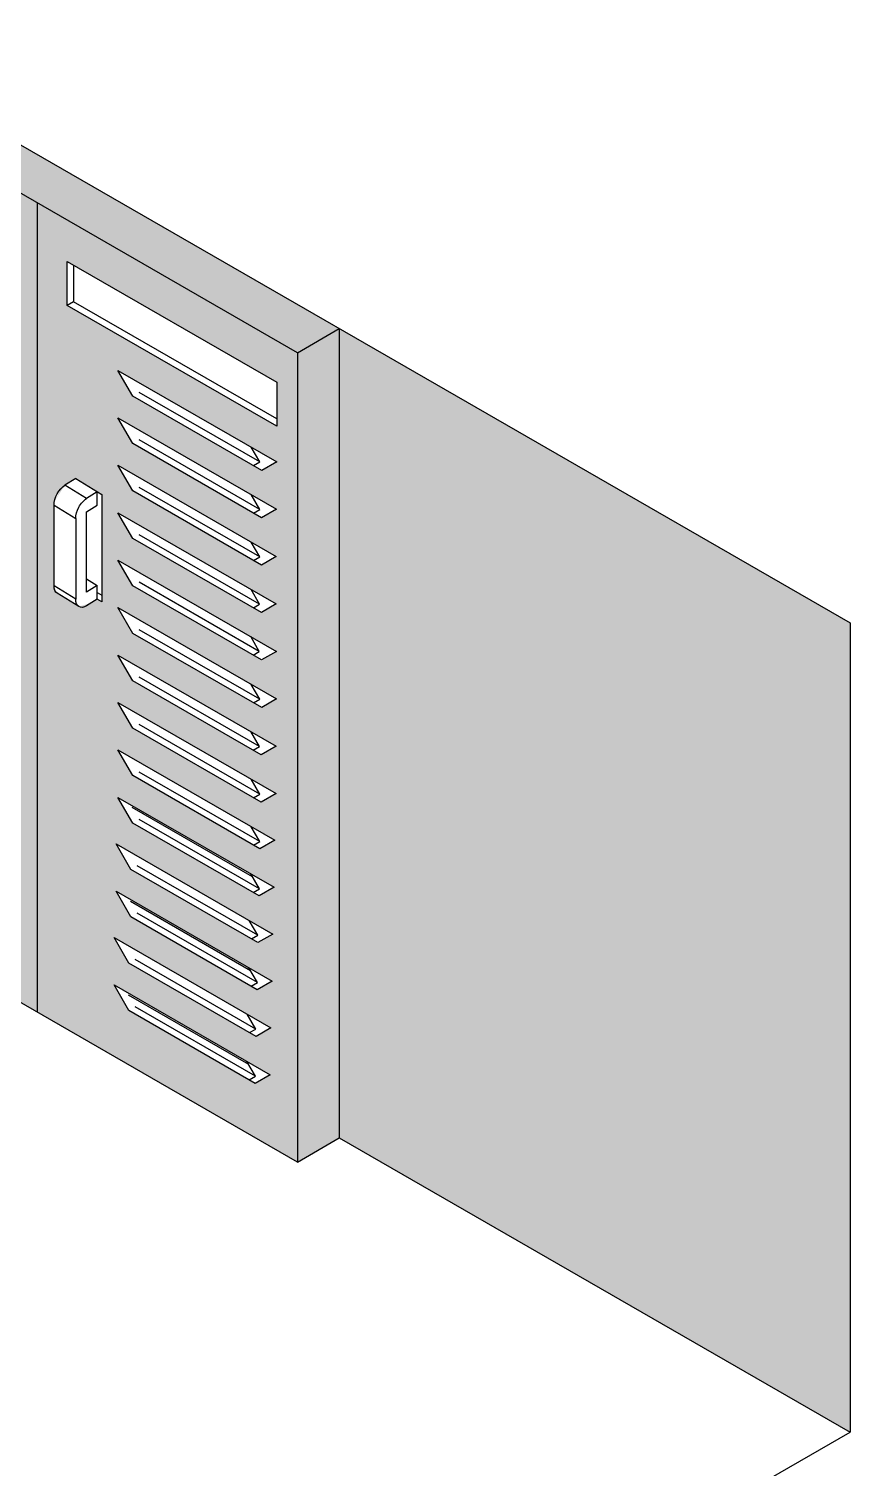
# Model space of a CAD drawing. Header units: metres. Extents: x 81 to 650, y -25 to 177.
# Drawn here: x 330.831 to 332.989, y 34.55 to 38.331 of the extents above; entities that cross this region are included whole.
import ezdxf

# ---------------------------------------------------------------- set-up
doc = ezdxf.new("R2010")
doc.units = ezdxf.units.M

# ---------------------------------------------------------------- blocks, each defined once
blk = doc.blocks.new('A$C144aec66')
for p, q in [((0.0332, 0.1843), (0.0166, 0.1747)), ((0.0497, 0.1556), (0.0166, 0.1747)), ((0.0332, 0.1843), (0.073, 0.1613)), ((0.0663, 0.1652), (0.0497, 0.1556)), ((0.0663, 0.1462), (0.0663, 0.1652)), ((0, 0.146), (0.0332, 0.1269)), ((0, 0.031), (0, 0.146)), ((0.0497, 0.1367), (0.0663, 0.1462)), ((0.073, 0.1613), (0.073, 0.008)), ((0.0332, 0.1269), (0.0332, 0.0119)), ((0.0497, 0.0216), (0.0497, 0.1367)), ((0.0332, 0.0119), (0, 0.031)), ((0.0497, 0.0407), (0.0663, 0.0312)), ((0.0663, 0.0312), (0.0497, 0.0216)), ((0.0663, 0.0118), (0.0663, 0.0312)), ((0.0663, 0.0213), (0.073, 0.0175)), ((0.038, 0.0011), (0.0049, 0.0202)), ((0.0663, 0.0118), (0.0497, 0.0022)), ((0.073, 0.008), (0.0663, 0.0118))]:
    blk.add_line(p, q)
for centre, major_axis, start_param, end_param in [((0.0166, 0.1556), (-0.0117, -0.0203), 3.925089, 5.495885), ((0.0497, 0.1365), (0.0117, 0.0203), 0.783496, 2.354293), ((0.0166, 0.0405), (-0.0117, -0.0203), 5.495885, 6.283185), ((0.0497, 0.0214), (-0.0117, -0.0203), 5.495885, 7.066682)]:
    blk.add_ellipse(centre, major_axis=major_axis, ratio=0.57813, start_param=start_param, end_param=end_param)

msp = doc.modelspace()

# ---------------------------------------------------------------- hatches: boundary and pattern name
at = {"transparency": 33554687}
h = msp.add_hatch(color=251, dxfattribs=at)
h.dxf.hatch_style = 1
h.paths.add_polyline_path([(330.2792, 38.331), (330.169, 38.2675), (331.5366, 37.48), (331.6468, 37.5435)])
h = msp.add_hatch(color=251, dxfattribs=at)
h.dxf.hatch_style = 1
h.paths.add_polyline_path([(330.8528, 37.8738), (330.169, 38.2675), (330.169, 36.1418), (330.8528, 35.7481)])
h.paths.add_polyline_path([(330.6716, 36.5384), (330.6326, 36.5158), (330.2403, 36.7417), (330.2013, 36.8092)], flags=16)
h.paths.add_polyline_path([(330.6716, 36.6631), (330.6326, 36.6404), (330.2412, 36.8658), (330.2022, 36.9333)], flags=16)
h.paths.add_polyline_path([(330.6716, 36.4138), (330.6326, 36.3912), (330.2412, 36.6165), (330.2022, 36.6841)], flags=16)
h.paths.add_polyline_path([(330.6326, 36.765), (330.2415, 36.9903), (330.2025, 37.0578), (330.6716, 36.7877)], flags=16)
h.paths.add_polyline_path([(330.6716, 36.2892), (330.6326, 36.2666), (330.2403, 36.4924), (330.2013, 36.56)], flags=16)
h.paths.add_polyline_path([(330.6326, 36.8897), (330.2402, 37.1156), (330.2012, 37.1832), (330.6716, 36.9123)], flags=16)
edge = h.paths.add_edge_path(flags=16)
edge.add_line((330.7492, 36.9446), (330.687, 36.983))
edge.add_ellipse((330.7124, 37.017), major_axis=(0.0191, 0.0379), ratio=0.556591, start_angle=132.1273, end_angle=177.2363, ccw=False)
edge.add_line((330.684, 36.9995), (330.684, 37.2183))
edge.add_ellipse((330.7124, 37.2283), major_axis=(0.0191, 0.0379), ratio=0.556591, start_angle=42.1273, end_angle=132.1273, ccw=False)
edge.add_line((330.7124, 37.2635), (330.7409, 37.2811))
edge.add_line((330.7409, 37.2811), (330.8092, 37.239))
edge.add_line((330.8092, 37.239), (330.8092, 36.9572))
edge.add_line((330.8092, 36.9572), (330.7977, 36.9643))
edge.add_line((330.7977, 36.9643), (330.7617, 36.942))
edge.add_ellipse((330.7693, 36.9819), major_axis=(0.0191, 0.0379), ratio=0.556591, start_angle=177.2363, end_angle=222.1273, ccw=False)
h.paths.add_polyline_path([(330.6716, 36.1646), (330.6326, 36.1419), (330.2412, 36.3673), (330.2022, 36.4348)], flags=16)
edge = h.paths.add_edge_path(flags=0)
edge.add_ellipse((330.7693, 37.1932), major_axis=(0.0191, 0.0379), ratio=0.556591, start_angle=42.1273, end_angle=132.1273, ccw=False)
edge.add_line((330.7693, 37.2285), (330.7977, 37.246))
edge.add_line((330.7977, 37.246), (330.7977, 37.2112))
edge.add_line((330.7977, 37.2112), (330.7693, 37.1936))
edge.add_line((330.7693, 37.1936), (330.7693, 37.0174))
edge.add_line((330.7693, 37.0174), (330.7977, 36.9999))
edge.add_line((330.7977, 36.9999), (330.7693, 36.9823))
edge.add_line((330.7693, 36.9823), (330.7693, 37.1936))
edge.add_line((330.7693, 37.1936), (330.7977, 37.2112))
edge.add_line((330.7977, 37.2112), (330.7977, 37.246))
edge.add_line((330.7977, 37.246), (330.7693, 37.2285))
edge.add_ellipse((330.7693, 37.1932), major_axis=(0.0191, 0.0379), ratio=0.556591, start_angle=42.1273, end_angle=132.1273)
edge.add_line((330.7388, 37.177), (330.7409, 37.1757))
h.paths.add_polyline_path([(330.6326, 37.0143), (330.2412, 37.2397), (330.2022, 37.3072), (330.6716, 37.0369)], flags=16)
h.paths.add_polyline_path([(330.6716, 36.0399), (330.6326, 36.0173), (330.2403, 36.2432), (330.2013, 36.3107)], flags=16)
h.paths.add_polyline_path([(330.6326, 37.1389), (330.24, 37.365), (330.201, 37.4325), (330.6716, 37.1616)], flags=16)
h.paths.add_polyline_path([(330.6326, 37.2635), (330.2409, 37.4891), (330.2019, 37.5566), (330.6716, 37.2862)], flags=16)
h.paths.add_polyline_path([(330.6326, 37.3882), (330.2413, 37.6135), (330.2023, 37.681), (330.6716, 37.4108)], flags=16)
h.paths.add_polyline_path([(330.6326, 37.5128), (330.2412, 37.7382), (330.2021, 37.8057), (330.6716, 37.5354)], flags=16)
h.paths.add_polyline_path([(330.6326, 37.6374), (330.2412, 37.8628), (330.2022, 37.9303), (330.6716, 37.66)], flags=16)
h.paths.add_polyline_path([(330.7683, 37.7074), (330.2016, 38.0338), (330.2016, 38.1488), (330.7683, 37.8225)], flags=16)
h = msp.add_hatch(color=251, dxfattribs=at)
h.dxf.hatch_style = 1
h.paths.add_polyline_path([(330.8528, 35.7481), (331.5366, 35.3543), (331.5366, 37.48), (330.8528, 37.8738)])
h.paths.add_polyline_path([(331.0653, 36.686), (331.4809, 36.4467), (331.4419, 36.424), (331.1043, 36.6184)], flags=16)
h.paths.add_polyline_path([(331.0653, 36.5614), (331.4806, 36.3222), (331.4416, 36.2996), (331.1043, 36.4938)], flags=16)
h.paths.add_polyline_path([(331.1043, 36.743), (331.0653, 36.8106), (331.482, 36.5706), (331.443, 36.548)], flags=16)
edge = h.paths.add_edge_path(flags=16)
edge.add_line((330.9626, 36.8132), (330.9003, 36.8517))
edge.add_ellipse((330.9258, 36.8857), major_axis=(0.0191, 0.0379), ratio=0.556591, start_angle=132.1273, end_angle=177.2363, ccw=False)
edge.add_line((330.8974, 36.8681), (330.8974, 37.0869))
edge.add_ellipse((330.9258, 37.097), major_axis=(0.0191, 0.0379), ratio=0.556591, start_angle=42.1273, end_angle=132.1273, ccw=False)
edge.add_line((330.9258, 37.1322), (330.9542, 37.1497))
edge.add_line((330.9542, 37.1497), (331.0225, 37.1076))
edge.add_line((331.0225, 37.1076), (331.0225, 36.8259))
edge.add_line((331.0225, 36.8259), (331.0111, 36.8329))
edge.add_line((331.0111, 36.8329), (330.975, 36.8107))
edge.add_ellipse((330.9826, 36.8506), major_axis=(0.0191, 0.0379), ratio=0.556591, start_angle=177.2363, end_angle=222.1273, ccw=False)
edge = h.paths.add_edge_path(flags=0)
edge.add_line((331.0111, 36.8685), (330.9826, 36.851))
edge.add_line((330.9826, 36.851), (330.9826, 37.0623))
edge.add_line((330.9826, 37.0623), (331.0111, 37.0798))
edge.add_line((331.0111, 37.0798), (331.0111, 37.1146))
edge.add_line((331.0111, 37.1146), (330.9826, 37.0971))
edge.add_ellipse((330.9826, 37.0619), major_axis=(0.0191, 0.0379), ratio=0.556591, start_angle=42.1273, end_angle=132.1273)
edge.add_line((330.9522, 37.0456), (330.9542, 37.0443))
edge.add_ellipse((330.9826, 37.0619), major_axis=(0.0191, 0.0379), ratio=0.556591, start_angle=42.1273, end_angle=132.1273, ccw=False)
edge.add_line((330.9826, 37.0971), (331.0111, 37.1146))
edge.add_line((331.0111, 37.1146), (331.0111, 37.0798))
edge.add_line((331.0111, 37.0798), (330.9826, 37.0623))
edge.add_line((330.9826, 37.0623), (330.9826, 36.886))
edge.add_line((330.9826, 36.886), (331.0111, 36.8685))
h.paths.add_polyline_path([(331.0653, 36.4367), (331.4773, 36.1995), (331.4382, 36.1769), (331.1043, 36.3692)], flags=16)
h.paths.add_polyline_path([(331.1043, 36.8677), (331.0653, 36.9352), (331.4814, 36.6956), (331.4424, 36.673)], flags=16)
h.paths.add_polyline_path([(331.1043, 36.9923), (331.0653, 37.0598), (331.4811, 36.8204), (331.442, 36.7978)], flags=16)
h.paths.add_polyline_path([(331.0653, 36.3121), (331.4755, 36.0759), (331.4365, 36.0533), (331.1043, 36.2446)], flags=16)
h.paths.add_polyline_path([(331.1043, 37.1169), (331.0653, 37.1845), (331.4811, 36.945), (331.4421, 36.9224)], flags=16)
h.paths.add_polyline_path([(331.0602, 36.1905), (331.4721, 35.9532), (331.4331, 35.9306), (331.0992, 36.1229)], flags=16)
h.paths.add_polyline_path([(331.1043, 37.2415), (331.0653, 37.3091), (331.4814, 37.0695), (331.4424, 37.0468)], flags=16)
h.paths.add_polyline_path([(331.0602, 36.0658), (331.4703, 35.8296), (331.4313, 35.807), (331.0992, 35.9983)], flags=16)
h.paths.add_polyline_path([(331.1043, 37.3662), (331.0653, 37.4337), (331.4823, 37.1936), (331.4433, 37.1709)], flags=16)
h.paths.add_polyline_path([(331.055, 35.9442), (331.467, 35.707), (331.428, 35.6843), (331.094, 35.8766)], flags=16)
h.paths.add_polyline_path([(330.9316, 37.6045), (330.9316, 37.7196), (331.4823, 37.4024), (331.4823, 37.2874)], flags=16)
h.paths.add_polyline_path([(331.055, 35.8196), (331.4652, 35.5834), (331.4262, 35.5607), (331.094, 35.752)], flags=16)
at = {"true_color": 0xc4c487, "transparency": 33554687}
h = msp.add_hatch(color=53, dxfattribs=at)
h.dxf.hatch_style = 1
h.paths.add_polyline_path([(332.9892, 36.7705), (331.6468, 37.5435), (331.6468, 35.4178), (332.9892, 34.6448)])
h.paths.add_polyline_path([(331.6468, 37.5435), (331.5366, 37.48), (331.5366, 35.3543), (331.6468, 35.4178)])

# ---------------------------------------------------------------- linework, layer by layer
for p, q in [((331.5366, 37.48), (330.169, 38.2675)), ((330.8528, 37.8738), (330.8528, 35.7481)), ((330.9316, 37.6045), (330.9316, 37.7196)), ((330.9316, 37.7196), (331.4823, 37.4024)), ((330.9481, 37.71), (330.9481, 37.6141)), ((330.9481, 37.6141), (330.9316, 37.6045)), ((331.4823, 37.2874), (330.9316, 37.6045)), ((331.4823, 37.3065), (330.9481, 37.6141)), ((331.5366, 37.48), (331.5366, 35.3543)), ((331.4823, 37.4024), (331.4823, 37.2874)), ((331.4191, 36.1031), (331.103, 36.2851)), ((331.5366, 35.3543), (330.169, 36.1418)), ((331.4139, 35.8568), (331.0978, 36.0388)), ((331.4088, 35.6105), (331.0927, 35.7926))]:
    msp.add_line(p, q)
for points in [[(330.2792, 38.331), (332.9892, 36.7705)], [(331.5366, 37.48), (331.6468, 37.5435)], [(331.6468, 37.5435), (331.6468, 35.4178)], [(331.1043, 37.3662), (331.0653, 37.4337), (331.4823, 37.1936)], [(331.4433, 37.1709), (331.1043, 37.3662)], [(331.4378, 37.1932), (331.1209, 37.3757)], [(331.1043, 37.2415), (331.0653, 37.3091), (331.4814, 37.0695)], [(331.4378, 37.0686), (331.1209, 37.2511)], [(331.4424, 37.0468), (331.1043, 37.2415)], [(331.4213, 37.1836), (331.4378, 37.1932), (331.4154, 37.2321)], [(331.1043, 37.1169), (331.0653, 37.1845), (331.4811, 36.945)], [(331.4823, 37.1936), (331.4433, 37.1709)], [(331.4421, 36.9224), (331.1043, 37.1169)], [(331.4379, 36.9439), (331.1209, 37.1265)], [(331.4212, 37.0591), (331.4378, 37.0686), (331.4153, 37.1075)], [(331.1043, 36.9923), (331.0653, 37.0598), (331.4811, 36.8204)], [(331.4814, 37.0695), (331.4424, 37.0468)], [(331.442, 36.7978), (331.1043, 36.9923)], [(331.4375, 36.8195), (331.1209, 37.0018)], [(331.4214, 36.9343), (331.4379, 36.9439), (331.4155, 36.9828)], [(331.4811, 36.945), (331.4421, 36.9224)], [(331.1043, 36.8677), (331.0653, 36.9352), (331.4814, 36.6956)], [(331.4424, 36.673), (331.1043, 36.8677)], [(331.4367, 36.6954), (331.1209, 36.8772)], [(331.421, 36.8099), (331.4375, 36.8195), (331.4151, 36.8584)], [(331.1043, 36.743), (331.0653, 36.8106), (331.482, 36.5706)], [(331.4811, 36.8204), (331.442, 36.7978)], [(331.4379, 36.5701), (331.1209, 36.7526)], [(332.9892, 36.7705), (332.9892, 34.6448)], [(331.443, 36.548), (331.1043, 36.743)], [(331.4201, 36.6858), (331.4367, 36.6954), (331.4142, 36.7343)], [(331.1043, 36.6184), (331.0653, 36.686), (331.4809, 36.4467)], [(331.4814, 36.6956), (331.4424, 36.673)], [(331.4419, 36.424), (331.1043, 36.6184)], [(331.4369, 36.446), (331.1209, 36.628)], [(331.4213, 36.5605), (331.4379, 36.5701), (331.4154, 36.609)], [(331.482, 36.5706), (331.443, 36.548)], [(331.1043, 36.4938), (331.0653, 36.5614), (331.4806, 36.3222)], [(331.4416, 36.2996), (331.1043, 36.4938)], [(331.4381, 36.3207), (331.1209, 36.5033)], [(331.4203, 36.4365), (331.4369, 36.446), (331.4144, 36.485)], [(331.1043, 36.3692), (331.0653, 36.4367), (331.4773, 36.1995)], [(331.4809, 36.4467), (331.4419, 36.424)], [(331.4379, 36.1962), (331.1209, 36.3787)], [(331.4382, 36.1769), (331.1043, 36.3692)], [(331.4216, 36.3111), (331.4381, 36.3207), (331.4156, 36.3596)], [(331.1043, 36.2446), (331.0653, 36.3121), (331.4755, 36.0759)], [(331.4806, 36.3222), (331.4416, 36.2996)], [(331.4365, 36.0533), (331.1043, 36.2446)], [(331.437, 36.0721), (331.1209, 36.2541)], [(331.4213, 36.1866), (331.4379, 36.1962), (331.4154, 36.2351)], [(331.0992, 36.1229), (331.0602, 36.1905), (331.4721, 35.9532)], [(331.4773, 36.1995), (331.4382, 36.1769)], [(331.4331, 35.9306), (331.0992, 36.1229)], [(331.4327, 35.9499), (331.1157, 36.1324)], [(331.4204, 36.0625), (331.437, 36.0721), (331.4145, 36.111)], [(331.4755, 36.0759), (331.4365, 36.0533)], [(331.0992, 35.9983), (331.0602, 36.0658), (331.4703, 35.8296)], [(331.4313, 35.807), (331.0992, 35.9983)], [(331.4318, 35.8258), (331.1157, 36.0078)], [(331.4162, 35.9404), (331.4327, 35.9499), (331.4102, 35.9889)], [(331.094, 35.8766), (331.055, 35.9442), (331.467, 35.707)], [(331.4721, 35.9532), (331.4331, 35.9306)], [(331.4276, 35.7036), (331.1106, 35.8862)], [(331.428, 35.6843), (331.094, 35.8766)], [(331.4152, 35.8163), (331.4318, 35.8258), (331.4093, 35.8648)], [(331.094, 35.752), (331.055, 35.8196), (331.4652, 35.5834)], [(331.4703, 35.8296), (331.4313, 35.807)], [(331.4262, 35.5607), (331.094, 35.752)], [(331.4267, 35.5795), (331.1106, 35.7615)], [(331.411, 35.6941), (331.4276, 35.7036), (331.4051, 35.7426)], [(331.467, 35.707), (331.428, 35.6843)], [(331.4101, 35.57), (331.4267, 35.5795), (331.4042, 35.6185)], [(331.4652, 35.5834), (331.4262, 35.5607)], [(331.5366, 35.3543), (331.6468, 35.4178)], [(331.6468, 35.4178), (332.9892, 34.6448)], [(329.6075, 32.6974), (332.9892, 34.6448)]]:
    msp.add_lwpolyline(points)

# ---------------------------------------------------------------- block references
at = {"xscale": 1.714403704848704, "yscale": 1.836861112337898, "zscale": 2.449148149783864}
msp.add_blockref('A$C144aec66', (330.8974, 36.8112), dxfattribs=at)

doc.saveas('drawing.dxf')
